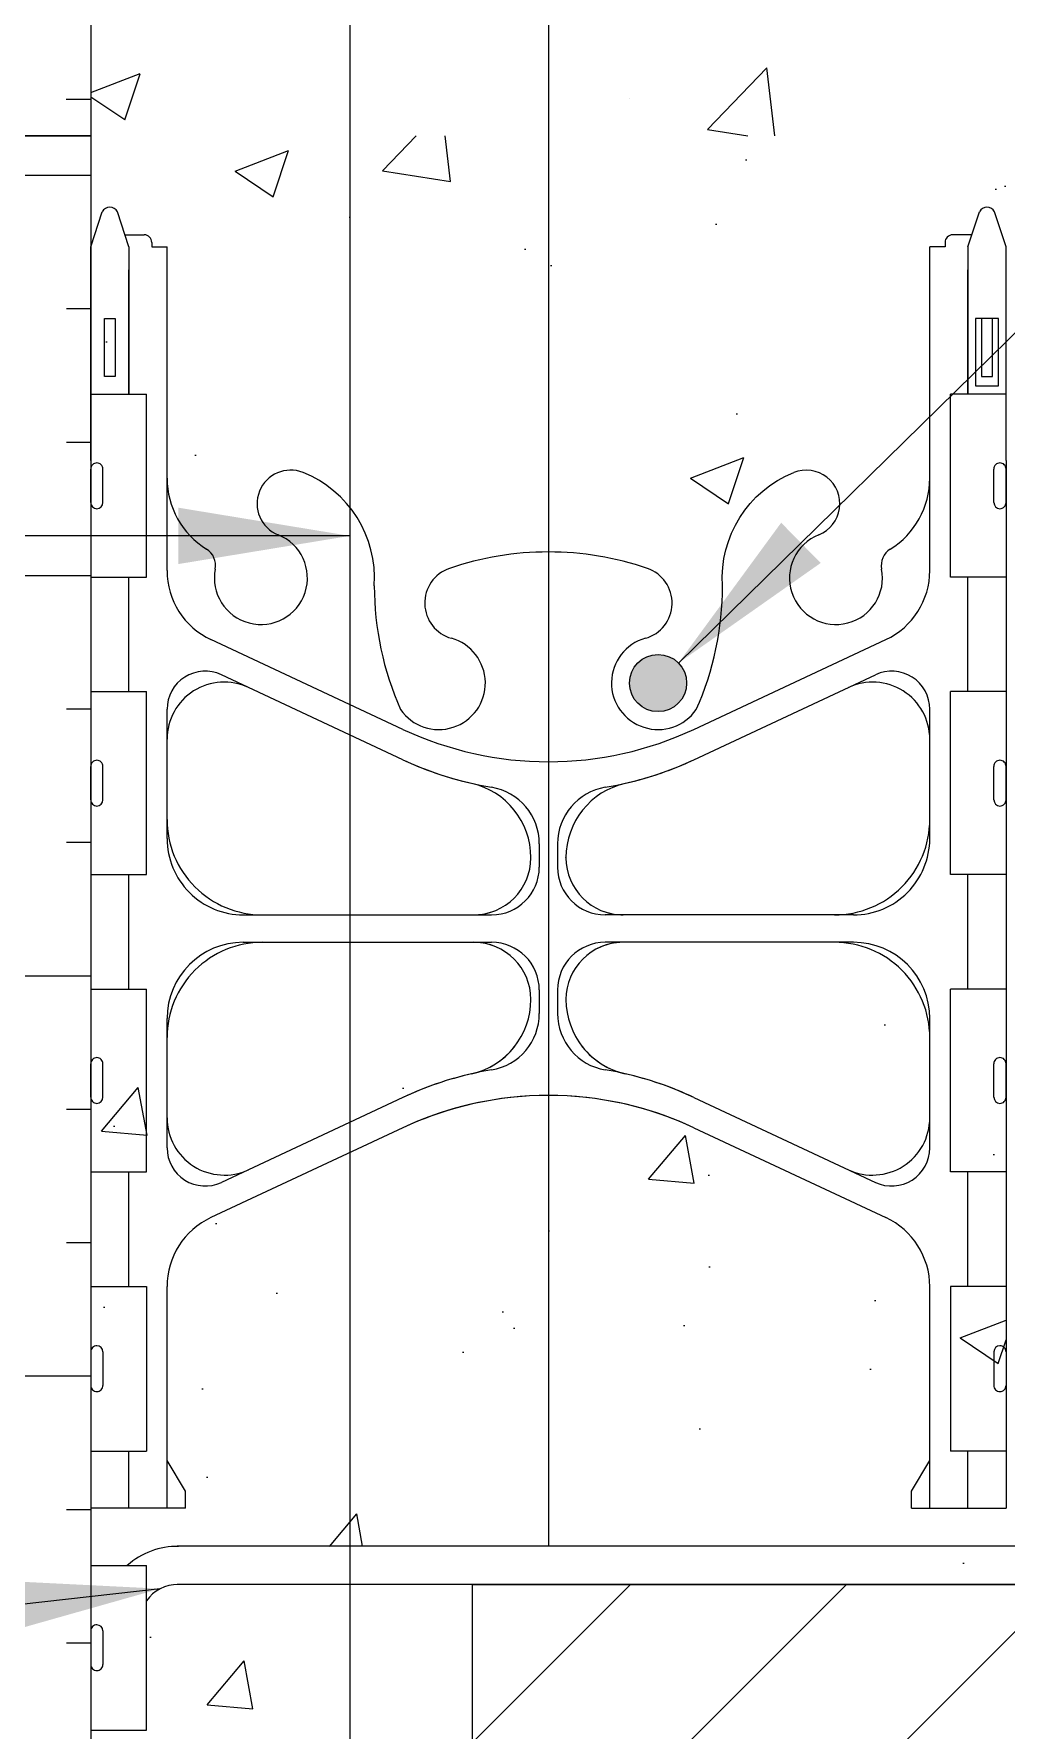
# Model space of a CAD drawing. Header units: inches. Extents: x 99.6 to 147.8, y 81.8 to 160.
# Drawn here: x 123.89 to 130.27, y 139.58 to 150.7 of the extents above; entities that cross this region are included whole.
import ezdxf

# ---------------------------------------------------------------- set-up
doc = ezdxf.new("R2010")
doc.units = ezdxf.units.IN
doc.header["$LTSCALE"] = 0.5
doc.header["$MEASUREMENT"] = 0
for name, color, linetype in [('HATCH', 12, 'Continuous'), ('line25', 2, 'Continuous'), ('LINE3', 3, 'Continuous'), ('LINE50', 5, 'Continuous'), ('LINE9', 9, 'Continuous'), ('TEXT', 4, 'Continuous')]:
    doc.layers.add(name, color=color, linetype=linetype)
doc.styles.add('DIM', font='romans.shx', dxfattribs={"width": 0.7})
doc.dimstyles.new('ext_12', dxfattribs={"dimscale": 12, "dimtxt": 0.09375, "dimasz": 0.09375, "dimexe": 0.09375, "dimexo": 0.0625, "dimgap": 0.0625, "dimtad": 1, "dimdec": 1, "dimzin": 3, "dimdsep": 46, "dimlunit": 4, "dimtxsty": 'DIM', "dimcen": 0.09, "dimdle": 0.09375, "dimclrt": 4, "dimadec": 0, "dimazin": 0, "dimtfac": 1, "dimtdec": 1, "dimtmove": 2, "dimatfit": 3, "dimfxl": 1, "dimfrac": 2, "dimtolj": 1, "dimtzin": 0, "dimarcsym": 0})

msp = doc.modelspace()

# ---------------------------------------------------------------- hatches: boundary and pattern name
at = {"layer": 'HATCH'}
h = msp.add_hatch(dxfattribs=at)
h.set_pattern_fill('AR-CONC', color=256, scale=0.5)
h.set_pattern_definition([(49.99999999999999, (0, 0), (3.586300913003767, -0.3137606749129755), [0.375, -4.125]), (355, (0, 0), (-0.693756668065, 3.760960668500059), [0.3, -3.3]), (100.45144446, (0.298858405, -0.02614672), (2.89254423363556, 3.447199954843147), [0.3187009599999999, -3.505710559999999]), (46.18420000000001, (0, 1), (5.336206653357862, -0.8275964039653827), [0.5625, -6.1875]), (96.63563549, (0.444683725, 0.931033465), (4.673309728371142, 4.870593003872752), [0.47805171, -5.258568799999999]), (351.1841639899999, (0, 1), (4.673309725273866, 4.870593001349951), [0.45, -4.950000005]), (21, (0.5, 0.75), (2.984535260592308, -2.013094453326694), [0.375, -4.125]), (326.0000000000001, (0.5, 0.75), (1.216576659607909, 3.625750225234265), [0.3, -3.3]), (71.45144474, (0.74871127, 0.58224213), (4.201111883649856, 1.612655764031769), [0.31870095, -3.50571056]), (37.50000000000001, (0, 0), (0.06079927658645334, 1.664469269156557), [0, -3.26, 0, -3.35, 0, -3.3125]), (7.499999999999999, (0, 0), (1.315347687210743, 1.972058559411801), [0, -1.91, 0, -3.185, 0, -1.2625]), (327.5, (-1.115, 0), (2.669112180862045, -0.1127743586718988), [0, -1.25, 0, -3.9, 0, -5.175]), (317.5, (-1.615, 0), (2.915930846711931, 0.5005249116615886), [0, -1.625, 0, -2.59, 0, -3.675])])
h.paths.add_polyline_path([(128.5873463639797, 116.2709838211396, -0.1200505597319268), (128.4274771824748, 116.5853348051239, 0.05315652255487232), (128.2616377282577, 117.1994164370389, 0.2232530870734149), (128.0613099448793, 117.3642702879745), (128.0416916129262, 117.3685816806744, 0.9554715931090824), (127.9034076289329, 116.7751117453924, -0.7355925422348585), (127.9161924993678, 116.3170651682524, -0.08275514747013567), (127.2675993409961, 116.2089760844726, -0.08275514747013625), (126.6190061826244, 116.3170651682523, -0.7355925422304767), (126.6317910530595, 116.7751117453915, 0.9554715931388396), (126.493507069066, 117.3685816806744), (126.4738887371129, 117.3642702879745, 0.22325308707334), (126.2735609537345, 117.199416437039, 0.05315652255487824), (126.1077214995174, 116.5853348051239, -0.1104338600637709), (125.9658636884573, 116.2927866492566), (125.9658636884573, 114.0344625640741), (126.2675993409961, 114.0344625640741), (127.2675993409961, 115.0344625640741), (127.2675993409961, 114.0344625640741), (127.2675993409961, 113.0344625640741), (128.2675993409961, 114.0344625640741), (128.5873463639797, 114.0344625640741)])
h.paths.add_polyline_path([(130.2675993409961, 116.1234810826439, 0.06439757034050284), (130.1575957208823, 116.1894406079075), (130.0675957208818, 116.1894406079006), (130.067595720879, 116.2311666678248, -0.2490694201798183), (129.957595720863, 116.4382898195942), (129.9575957208594, 116.5057898196043, -0.4142135623889474), (130.0200957208594, 116.5682898196077), (130.0675957208572, 116.5682898196077), (130.0675957208527, 116.6382898196077), (129.9625957208677, 116.6382898196077, 0.1004604156421311), (129.5688972508005, 116.5811270637602, -0.601435432095442), (129.4493937805755, 116.6860104061838, 2.182094824738437), (129.0393136267105, 116.4731009747347, -1), (128.8758850552817, 116.0645779006731, -0.1207853630680366), (128.5873463639797, 116.2709838211396), (128.5873463639797, 114.0344625640741), (130.2675993409961, 114.0344625640741)])
h.paths.add_polyline_path([(125.9658636884573, 116.2927866492566, -0.1304257507684267), (125.6593136267104, 116.0645779006731, -1), (125.4958850552817, 116.4731009747346, 2.182094824737329), (125.0858049014165, 116.6860104061838, -0.6014354320932958), (124.9663014311919, 116.5811270637601, 0.1004604156421795), (124.5726029611245, 116.6382898196077), (124.4676029611395, 116.6382898196077), (124.467602961135, 116.5682898196077), (124.5151029611328, 116.5682898196077, -0.4142135623889485), (124.5776029611328, 116.5057898196043), (124.5776029611292, 116.4382898195942, -0.2490694201798184), (124.4676029611132, 116.2311666678248), (124.4676029611104, 116.1894406079006), (124.3776029611099, 116.1894406079075, 0.06439757034050253), (124.2675993409961, 116.1234810826439), (124.2675993409961, 114.0344625640741), (125.9658636884573, 114.0344625640741)])
h.paths.add_polyline_path([(128.5873463639797, 126.9410121882552), (128.035740151987, 127.0622350833133, 0.05779469062704076), (127.2675993409956, 127.1513215734059, 0.05779469062697239), (126.4994585300052, 127.0622350833133), (125.9658636884573, 126.9449704295182), (125.9658636884573, 119.1239546986299), (126.4994585300052, 119.0066900448349, 0.05779469062704215), (127.2675993409966, 118.9176035547423, 0.05779469062697997), (128.0357401519871, 119.0066900448349), (128.5873463639797, 119.127912939893)])
h.paths.add_polyline_path([(130.2675993409961, 125.8158265715772, 0.0824145898443347), (130.1242623875268, 125.8949330481463, -0.3178372451770682), (129.9575957208635, 126.1306353085272), (129.9575957208598, 126.1981353085373, -0.4142135623888782), (130.0200957208598, 126.2606353085407), (130.0675957206453, 126.2606353085407), (130.0675957206498, 126.3306353085407), (129.9625957208683, 126.3306353085407, -0.1889729320650395), (129.8067266451796, 126.4254797969303, 0.1963228336437684), (129.3575957208193, 126.7717395170583), (128.5873463639797, 126.9410121882552), (128.5873463639797, 119.127912939893), (129.3575957208193, 119.2971856110899, 0.1963228336438591), (129.8067266451798, 119.6434453312181, -0.1889729320647787), (129.9625957208683, 119.7382898196075), (130.0675957206498, 119.7382898196075), (130.0675957206453, 119.8082898196075), (130.0200957208598, 119.8082898196075, -0.4142135623888824), (129.9575957208598, 119.8707898196109), (129.9575957208635, 119.938289819621, -0.3178372451770495), (130.1242623875268, 120.1739920800018, 0.0824145898443363), (130.2675993409961, 120.253098556571)])
h.paths.add_polyline_path([(125.9658636884573, 126.9449704295182), (125.1776029611729, 126.7717395170583, 0.1963228336438241), (124.7284720368125, 126.4254797969301, -0.1889729320648448), (124.5726029611239, 126.3306353085407), (124.4676029613424, 126.3306353085407), (124.4676029613469, 126.2606353085407), (124.5151029611324, 126.2606353085407, -0.4142135623888782), (124.5776029611324, 126.1981353085373), (124.5776029611287, 126.1306353085272, -0.3178372451770417), (124.4109362944654, 125.8949330481464, 0.0824145898443491), (124.2675993409961, 125.8158265715772), (124.2675993409961, 120.253098556571, 0.08241458984434716), (124.4109362944654, 120.1739920800019, -0.3178372451770614), (124.5776029611287, 119.938289819621), (124.5776029611324, 119.8707898196109, -0.4142135623888824), (124.5151029611324, 119.8082898196075), (124.4676029613469, 119.8082898196075), (124.4676029613424, 119.7382898196075), (124.5726029611239, 119.7382898196075, -0.1889729320648537), (124.7284720368125, 119.6434453312181, 0.1963228336438146), (125.1776029611728, 119.2971856110899), (125.9658636884573, 119.1239546986299)])
h.paths.add_polyline_path([(130.2675993409961, 132.0344625640741), (130.9550993409961, 132.0344625640741), (130.9550993409961, 132.2844625640741), (126.7592030569648, 132.2844625640741, 0.5220267653706393), (126.2927361273548, 132.2855333875533, 0.4305819732064302), (125.9658636884573, 132.3338502094836), (125.9658636884573, 129.7761384788915, -0.1104338600637432), (126.1077214995174, 129.4835903230243, 0.05315652255487897), (126.2735609537345, 128.8695086911093, 1.55313178692268), (126.6317910530593, 129.2938133827558, -0.7355925422348554), (126.6190061826244, 129.7518599598958, -0.08275514747013578), (127.2675993409961, 129.8599490436756, -0.08275514747013614), (127.9161924993678, 129.7518599598958, -0.7355925422305359), (127.9034076289327, 129.2938133827566, 1.553131786916641), (128.2616377282576, 128.869508691109, 0.05315652255488636), (128.4274771824748, 129.4835903230242, -0.2443795113559357), (128.8758850552818, 130.0043472274751, -1), (129.0393136267105, 129.5958241534135, 2.182094824737291), (129.4493937805757, 129.3829147219644, -0.6014354320654419), (129.5688972507936, 129.4877980643904, 0.1004604156439712), (129.9625957208677, 129.4306353085405), (130.0675957208527, 129.4306353085405), (130.0675957208572, 129.5006353085405), (130.0200957208594, 129.5006353085405, -0.4142135623889448), (129.9575957208594, 129.5631353085438), (129.957595720863, 129.630635308554, -0.2490694201798248), (130.067595720879, 129.8377584603234), (130.0675957208818, 129.8794845202476), (130.1575957208823, 129.8794845202407, 0.06439757034050228), (130.2675993409961, 129.9454440455043)])
h.paths.add_polyline_path([(128.1735706460735, 129.0002289390313, -1), (127.7985706460735, 129.0002289390313, -1)], flags=16)
h.paths.add_polyline_path([(125.9658636884573, 132.3338502094836, 0.07350840414475403), (125.920159449523, 132.2855333875533, 0.5205670500000404), (125.5579321696018, 132.2855333875533, 0.307487983764378), (125.3456045827492, 132.3662566395007), (125.357599340996, 129.8000856904443, -0.5306115284630414), (125.6593136267104, 130.0043472274752, -0.1304257507684318), (125.9658636884573, 129.7761384788915)])
h.paths.add_polyline_path([(125.3456045827492, 132.3662566395007, 0.1836780650358412), (125.2267528481342, 132.2855333875532, 0.5205670500002715), (124.8334776097592, 132.2855333875534, 0.520567049999574), (124.657538551115, 132.2855333875533, 0.5205670499997012), (124.4195033402858, 132.2855333875531, 0.4637689278399708), (124.2675993409961, 132.3188328779091), (124.2675993409961, 132.0344625640741), (124.2675993409961, 129.9454440455043, 0.06439757034050267), (124.3776029611099, 129.8794845202407), (124.4676029611104, 129.8794845202476), (124.4676029611132, 129.8377584603234, -0.2490694201798248), (124.5776029611292, 129.630635308554), (124.5776029611328, 129.5631353085438, -0.4142135623889459), (124.5151029611328, 129.5006353085405), (124.467602961135, 129.5006353085405), (124.4676029611395, 129.4306353085405), (124.5726029611245, 129.4306353085405, 0.1004604156420949), (124.9663014311916, 129.4877980643879, -0.6014354320959647), (125.0858049014167, 129.3829147219644, 0.4470791344851016), (125.3456045827492, 129.0098953261192)])
h.paths.add_polyline_path([(125.4958850552817, 129.5958241534135, -0.3041122394273227), (125.3576089539091, 129.7980290939071), (125.3456045827492, 132.3662566395007), (125.3456045827492, 129.0098953261192, 0.8782359070386474)])
h.paths.add_polyline_path([(127.2675993409961, 143.7415175000496, 0.1098692816785916), (126.313876398215, 143.5293871014316), (125.9658636884573, 143.3665171552629), (125.9658636884573, 140.7844625640741), (127.2675993409961, 140.7844625640741)])
h.paths.add_polyline_path([(125.9658636884573, 143.3665171552625), (125.0556609050401, 142.940542257849, 0.291096659542649), (124.7675993409838, 142.4876823464317), (124.7675993409817, 141.3468125640738), (124.887599340981, 141.1468125640741), (124.887599340981, 141.0344625640739), (124.2675993409961, 141.0344625640741), (124.2675993409961, 140.6594625640677), (124.5070469814964, 140.6594625640677, -0.1808146983859935), (124.8334572426247, 140.7844625640741), (125.9658636884573, 140.7844625640741)])
h.paths.add_polyline_path([(127.2675993409961, 160.0139066547071), (126.2881552503631, 159.0344625640741), (124.2675993409961, 159.0344625640741), (124.2675993409961, 156.253098556571, 0.08241458984434476), (124.4109362944654, 156.1739920800019, -0.3178372451770637), (124.5776029611287, 155.938289819621), (124.5776029611324, 155.8707898196109, -0.4142135623888782), (124.5151029611324, 155.8082898196075), (124.4676029613469, 155.8082898196075), (124.4676029613424, 155.7382898196075), (124.572602961124, 155.7382898196075, -0.188972932065007), (124.7284720368126, 155.6434453312178, 0.196322833643776), (125.177602961173, 155.2971856110899), (126.4994585300058, 155.0066900448347, 0.05779469062696622), (127.2675993409961, 154.9176035547423)])
h.paths.add_polyline_path([(130.2675993409961, 159.0344625640741), (128.2881552503631, 159.0344625640741), (127.2881552503631, 158.0344625640741), (127.2881552503631, 160.0344625640741), (127.2675993409961, 160.0139066547071), (127.2675993409961, 154.9176035547423, 0.05779469062696121), (128.0357401519864, 155.0066900448347), (129.357595720819, 155.2971856110898, 0.1963228336437491), (129.8067266451794, 155.6434453312177, -0.1889729320652489), (129.9625957208682, 155.7382898196075), (130.0675957206498, 155.7382898196075), (130.0675957206453, 155.8082898196075), (130.0200957208598, 155.8082898196075, -0.4142135623888782), (129.9575957208598, 155.8707898196109), (129.9575957208635, 155.938289819621, -0.3178372451770324), (130.1242623875268, 156.1739920800018, 0.08241458984436142), (130.2675993409961, 156.253098556571)])
h = msp.add_hatch(dxfattribs=at)
h.set_pattern_fill('INSUL', color=256, scale=7, style=0)
h.set_pattern_definition([(0, (-2801.893982370488, -264.9750514986376), (0, 2.625), []), (0, (-2801.893982370488, -264.1000514986376), (0, 2.625), [0.875, -0.875]), (0, (-2801.893982370488, -263.2250514986376), (0, 2.625), [0.875, -0.875])])
h.paths.add_polyline_path([(121.6425993409961, 132.0344625640741), (122.0800993409961, 132.0344625640741), (122.0800993409961, 132.5344625640741), (123.5800993409961, 132.5344625640741), (123.5800993409961, 132.0344625640741), (124.2675993409961, 132.0344625640741), (124.2675993409961, 150.0344625640741), (123.5800993409961, 150.0344625640741), (123.5800993409961, 150.5344625640741), (122.0800993409961, 150.5344625640741), (122.0800993409961, 150.0344625640741), (121.6425993409961, 150.0344625640741)])
h = msp.add_hatch(dxfattribs=at)
h.set_pattern_fill('AR-CONC', color=256, scale=0.5, style=0)
h.set_pattern_definition([(49.99999999999999, (122.8300993409961, 132.5344625640741), (3.586300913003767, -0.3137606749129755), [0.375, -4.125]), (355, (122.8300993409961, 132.5344625640741), (-0.693756668065, 3.760960668500059), [0.3, -3.3]), (100.4514, (123.1289577409961, 132.5083158640741), (2.892546908570108, 3.447197710304768), [0.3187009499999999, -3.505710559999999]), (46.18420000000001, (122.8300993409961, 133.5344625640741), (5.336205243128222, -0.8275950716450904), [0.5625, -6.1875]), (96.6356, (123.2747830659961, 133.4654960290741), (4.673313527743517, 4.870589354502209), [0.4780514399999998, -5.258564999999997]), (351.1842, (122.8300993409961, 133.5344625640741), (4.673309725668136, 4.870593004626623), [0.45, -4.95]), (21, (123.3300993409961, 133.2844625640741), (2.984535260592308, -2.013094453326694), [0.375, -4.125]), (326.0000000000001, (123.3300993409961, 133.2844625640741), (1.216576659607909, 3.625750225234265), [0.3, -3.3]), (71.4514, (123.5788105059961, 133.1167045340741), (4.20111314290745, 1.612652483549762), [0.31870095, -3.50571056]), (37.50000000000001, (122.8300993409961, 132.5344625640741), (0.06079927658645334, 1.664469269156557), [0, -3.26, 0, -3.35, 0, -3.3125]), (7.499999999999999, (122.8300993409961, 132.5344625640741), (1.315347687210743, 1.972058559411801), [0, -1.91, 0, -3.185, 0, -1.2625]), (327.5, (121.7150993409961, 132.5344625640741), (2.669112180862045, -0.112774358671899), [0, -1.25, 0, -3.9, 0, -5.175]), (317.5, (121.2150993409961, 132.5344625640741), (2.915930846711931, 0.5005249116615882), [0, -1.625, 0, -2.59, 0, -3.675])])
edge = h.paths.add_edge_path()
edge.add_arc((127.3456045827492, 138.5361557193137), 1.999999999999987, 180.0000000000008, 236.59361363401518, ccw=False)
edge.add_line((125.3456045827492, 138.5361557193136), (125.3456045827492, 144.7513752909622))
edge.add_arc((125.3825993409959, 144.4486272309152), 0.304999999999935, 96.96680557248314, 193.3204943319313)
edge.add_arc((124.9982262143278, 144.3576200911109), 0.0900000000000502, -110.77627332484792, 13.32049433193282, ccw=False)
edge.add_arc((124.6286359052728, 143.3322063881013), 0.9999999999999771, 70.2652910366383, 93.21213356222087)
edge.add_line((124.5726029611225, 144.3306353085407), (124.4676029613424, 144.3306353085407))
edge.add_line((124.4676029613424, 144.3306353085407), (124.4676029613469, 144.2606353085407))
edge.add_line((124.4676029613469, 144.2606353085407), (124.5151029611324, 144.2606353085407))
edge.add_arc((124.5151029611324, 144.1981353085407), 0.0625, -2.605474946903996e-09, 90, ccw=False)
edge.add_line((124.5776029611324, 144.1981353085378), (124.5776029611287, 144.1306353085216))
edge.add_arc((124.3276029611288, 144.1306353085406), 0.2499999999999716, 289.47122063529764, 359.99999999564227, ccw=False)
edge.add_arc((124.5776029611387, 143.4235285273576), 0.4999999999999969, 109.4712206352928, 128.3166631995619)
edge.add_line((124.2675993409961, 143.8158265715772), (124.2675993409961, 132.0344625640741))
edge.add_line((124.2675993409961, 132.0344625640741), (126.2444569999342, 132.0344625640741))
edge.add_line((126.2444569999342, 132.0344625640741), (126.2444569999342, 136.8665827197534))
edge = h.paths.add_edge_path()
edge.add_line((130.9550993409961, 132.5344625640741), (128.7675993409961, 132.5344625640741))
edge.add_line((128.7675993409961, 132.5344625640741), (128.7675993409961, 132.2844625640741))
edge.add_line((128.7675993409961, 132.2844625640741), (126.7675993409961, 132.2844625640741))
edge.add_line((126.7675993409961, 132.2844625640741), (126.7675993409961, 132.5344625640741))
edge.add_line((126.7675993409961, 132.5344625640741), (126.7675993409961, 136.6214991076712))
edge.add_arc((127.3456045827491, 138.5361557193135), 1.999999999999799, 236.59361363401462, 253.2017461859594, ccw=False)
edge.add_line((126.2444569999342, 136.8665827197534), (126.2444569999342, 132.0344625640741))
edge.add_line((126.2444569999342, 132.0344625640741), (130.2675993409961, 132.0344625640741))
edge.add_line((130.2675993409961, 132.0344625640741), (130.9550993409961, 132.0344625640741))
edge.add_line((130.9550993409961, 132.0344625640741), (130.9550993409961, 132.5344625640741))
edge = h.paths.add_edge_path(flags=17)
edge.add_line((130.2675993409961, 136.5361557193136), (127.3456045827492, 136.5361557193136))
edge.add_arc((127.3456045827492, 138.5361557193137), 2.000000000000085, 253.2017461859576, 269.99999999999835, ccw=False)
edge.add_line((126.7675993409961, 136.6214991076712), (126.7675993409961, 134.0344625640741))
edge.add_line((126.7675993409961, 134.0344625640741), (130.2675993409961, 134.0344625640741))
edge.add_line((130.2675993409961, 134.0344625640741), (130.2675993409961, 136.5361557193136))
edge = h.paths.add_edge_path()
edge.add_line((130.2675993409963, 139.0344625640741), (126.7675993409961, 139.0344625640741))
edge.add_line((126.7675993409961, 139.0344625640741), (126.7675993409961, 136.6214991076712))
edge.add_arc((127.3456045827493, 138.5361557193143), 2.000000000000627, 253.2017461859596, 270.0000000000024)
edge.add_line((127.3456045827494, 136.5361557193136), (130.2675993409961, 136.5361557193136))
edge.add_line((130.2675993409961, 136.5361557193136), (130.2675993409963, 139.0344625640741))
edge = h.paths.add_edge_path()
edge.add_arc((129.9575957208535, 143.4235285273577), 0.4999999999999331, 51.68333680042617, 70.52877936469932)
edge.add_arc((130.2075957208635, 144.1306353085407), 0.2499999999999969, 180.0000000030875, 250.52877936469838, ccw=False)
edge.add_line((129.9575957208635, 144.1306353085272), (129.9575957208598, 144.1981353085378))
edge.add_arc((130.0200957208598, 144.1981353085407), 0.0625, 90, 180.0000000026055, ccw=False)
edge.add_line((130.0200957208598, 144.2606353085407), (130.0675957206453, 144.2606353085407))
edge.add_line((130.0675957206453, 144.2606353085407), (130.0675957206498, 144.3306353085407))
edge.add_line((130.0675957206498, 144.3306353085407), (129.9625957208697, 144.3306353085407))
edge.add_arc((129.9065627767194, 143.3322063881015), 0.9999999999998053, 86.7878664377802, 109.7347089633393)
edge.add_arc((129.5369724676648, 144.3576200911109), 0.08999999999995248, 166.6795056680879, 290.7762733249392, ccw=False)
edge.add_arc((129.1525993409966, 144.4486272309151), 0.3050000000000476, 346.6795056680789, 608.1962520105686)
edge.add_arc((128.9575993409963, 143.961184926637), 0.2200000000000084, -111.80374798940909, 68.19625201059091, ccw=False)
edge.add_arc((129.1525993409965, 144.4486272309151), 0.7450000000000438, 193.2652214838749, 248.19625201059472, ccw=False)
edge.add_arc((125.4646358405446, 143.8069668116162), 3.000000000000118, 9.027267407201345, 21.19838997703479)
edge.add_arc((127.9860706460737, 144.7610416780501), 0.305000000000348, 25.37817317847364, 75.71849365823181)
edge.add_line((128.0613099448784, 145.0566157769079), (128.0416916129267, 145.0609271696074))
edge.add_arc((127.9860706460779, 144.7610416780492), 0.3050000000005466, 79.49252365669008, 254.2746540488496)
edge.add_arc((127.8383613203623, 144.2364399671318), 0.2400000000001565, -71.07703609365842, 74.27465404951141, ccw=False)
edge.add_arc((127.2675993409961, 145.901321573406), 2.000000000000201, 270.0000000000008, 288.9229639063191, ccw=False)
edge.add_arc((127.2675993409963, 145.9013215734054), 1.999999999999631, 251.0770360936507, 269.9999999999955, ccw=False)
edge.add_arc((126.6968373616292, 144.2364399671321), 0.2400000000001518, 105.7253459503782, 251.07703609365302, ccw=False)
edge.add_arc((126.5491280359194, 144.761041678051), 0.3050000000005038, 285.7253459501208, 460.5074763390215)
edge.add_line((126.493507069093, 145.0609271696134), (126.4738887371135, 145.0566157769078))
edge.add_arc((126.5491280359188, 144.76104167805), 0.3050000000005131, 104.281506341873, 154.6218268215174)
edge.add_arc((129.070562841447, 143.8069668116109), 3.000000000001249, 158.8016100228659, 160.3962132823454)
edge.add_line((126.2444569999342, 144.8135083023479), (126.2444569999342, 136.8665827197534))
edge.add_arc((127.3456045827492, 138.5361557193134), 1.999999999999797, 236.5936136340117, 253.2017461859568)
edge.add_line((126.7675993409961, 136.6214991076712), (126.7675993409961, 140.5344625640741))
edge.add_line((126.7675993409961, 140.5344625640741), (130.2675993409961, 140.5344625640741))
edge.add_line((130.2675993409961, 140.5344625640741), (130.2675993409961, 143.8158265715772))
edge = h.paths.add_edge_path()
edge.add_line((127.2675993409961, 150.0344625640741), (124.2675993409961, 150.0344625640741))
edge.add_line((124.2675993409961, 150.0344625640741), (124.2675993409961, 147.9454440455043))
edge.add_arc((124.5776029611391, 148.3377420897234), 0.4999999999998946, 231.6833368003687, 246.4218215181342)
edge.add_line((124.3776029611098, 147.8794845202407), (124.4676029611104, 147.8794845202476))
edge.add_line((124.4676029611104, 147.8794845202476), (124.4676029611132, 147.8377584603234))
edge.add_arc((124.3276029611292, 147.6306353085405), 0.2499999999999915, 3.087507138843648e-09, 55.94420226187282, ccw=False)
edge.add_line((124.5776029611292, 147.630635308554), (124.5776029611328, 147.5631353085433))
edge.add_arc((124.5151029611328, 147.5631353085405), 0.0625, -90, 2.605474946903996e-09, ccw=False)
edge.add_line((124.5151029611328, 147.5006353085405), (124.467602961135, 147.5006353085405))
edge.add_line((124.467602961135, 147.5006353085405), (124.4676029611395, 147.4306353085405))
edge.add_line((124.4676029611395, 147.4306353085405), (124.572602961125, 147.4306353085405))
edge.add_arc((124.6286359052729, 148.4290642289802), 1.000000000000124, 266.7878664379198, 289.7347089633275)
edge.add_arc((124.9982262143276, 147.4036505259704), 0.09000000000000288, -13.32049433188189, 110.7762733250238, ccw=False)
edge.add_arc((125.3825993409958, 147.3126433861663), 0.3050000000000614, 166.6795056680795, 428.1962520105711)
edge.add_arc((125.5775993409962, 147.8000856904443), 0.2200000000000084, 68.19625201059091, 248.1962520105909, ccw=False)
edge.add_arc((125.382599340996, 147.3126433861662), 0.7450000000000385, 13.26522148387511, 68.19625201059569, ccw=False)
edge.add_arc((129.0705628414477, 147.9543038054641), 2.999999999999841, 189.0272674071819, 201.1983899770153)
edge.add_arc((126.5491280359186, 147.0002289390314), 0.3050000000005353, 205.3781731785042, 255.7184936582656)
edge.add_line((126.473888737114, 146.7046548401734), (126.4935070690657, 146.7003434474739))
edge.add_arc((126.5491280359144, 147.0002289390322), 0.3050000000005233, 259.4925236567137, 434.2746540488675)
edge.add_arc((126.69683736163, 147.5248306499495), 0.24000000000016, 108.9229639063137, 254.2746540494834, ccw=False)
edge.add_arc((127.2675993409962, 145.8599490436759), 1.999999999999603, 90.00000000000199, 108.92296390631941, ccw=False)
edge.add_line((127.2675993409961, 147.8599490436755), (127.2675993409961, 150.0344625640741))
edge = h.paths.add_edge_path()
edge.add_line((130.2675993409961, 150.0344625640741), (127.2675993409961, 150.0344625640741))
edge.add_line((127.2675993409961, 150.0344625640741), (127.2675993409961, 147.8599490436755))
edge.add_arc((127.2675993409962, 145.8599490436753), 2.000000000000227, 71.0770360936587, 90.00000000000409, ccw=False)
edge.add_arc((127.8383613203632, 147.5248306499493), 0.2400000000001703, -74.27465404966279, 71.07703609364017, ccw=False)
edge.add_arc((127.986070646073, 147.0002289390303), 0.3050000000005347, 105.7253459501413, 280.5074763390425)
edge.add_line((128.0416916128994, 146.7003434474679), (128.0613099448789, 146.7046548401735))
edge.add_arc((127.9860706460736, 147.0002289390313), 0.3050000000005131, 284.281506341873, 334.6218268215174)
edge.add_arc((125.4646358405454, 147.9543038054669), 3.000000000000007, 338.80161002293, 350.9727325928566)
edge.add_arc((129.1525993409964, 147.3126433861663), 0.7450000000000004, 111.80374798940409, 166.7347785157535, ccw=False)
edge.add_arc((128.9575993409963, 147.8000856904443), 0.2200000000000084, -68.19625201059091, 111.80374798940909, ccw=False)
edge.add_arc((129.1525993409964, 147.3126433861662), 0.3050000000000586, 111.8037479893858, 373.3204943319211)
edge.add_arc((129.5369724676646, 147.4036505259705), 0.0899999999999665, 69.22372667522183, 193.3204943319826, ccw=False)
edge.add_arc((129.9065627767194, 148.4290642289799), 0.9999999999998873, 250.2652910366382, 273.2121335621054)
edge.add_line((129.9625957208677, 147.4306353085405), (130.0675957208527, 147.4306353085405))
edge.add_line((130.0675957208527, 147.4306353085405), (130.0675957208572, 147.5006353085405))
edge.add_line((130.0675957208572, 147.5006353085405), (130.0200957208594, 147.5006353085405))
edge.add_arc((130.0200957208594, 147.5631353085405), 0.0625, 179.9999999973945, 270, ccw=False)
edge.add_line((129.9575957208594, 147.5631353085433), (129.957595720863, 147.6306353085595))
edge.add_arc((130.207595720863, 147.6306353085405), 0.25, 124.05579773813, 179.9999999956358, ccw=False)
edge.add_line((130.067595720879, 147.8377584603234), (130.0675957208818, 147.8794845202476))
edge.add_line((130.0675957208818, 147.8794845202476), (130.1575957208824, 147.8794845202407))
edge.add_arc((129.9575957208529, 148.3377420897234), 0.4999999999999737, 293.5781784818867, 308.3166631996532)
edge.add_line((130.2675993409961, 147.9454440455043), (130.2675993409961, 150.0344625640741))
h = msp.add_hatch(dxfattribs=at)
h.set_pattern_fill('ANSI31', color=256, scale=8, style=0)
h.set_pattern_definition([(45, (0, 0), (-0.7071067811865475, 0.7071067811865476), [])])
h.paths.add_polyline_path([(144.1189273632194, 139.0344625640741), (144.1189273632194, 140.5344625640741), (126.7675993409961, 140.5344625640741), (126.7675993409961, 139.0344625640741)])
at = {"layer": 'LINE3'}
msp.add_hatch(color=256, dxfattribs=at).paths.add_polyline_path([(127.7985706460726, 146.4460093428839, 1), (128.1735706460726, 146.4460093428839, 1)])

# ---------------------------------------------------------------- linework, layer by layer
at = {"layer": 'HATCH'}
for p, q in [((124.2675993409961, 150.3186621377092), (124.5918731792169, 150.443139201705)), ((124.4907748723142, 150.1387039145811), (124.592156493297, 150.4408496781751)), ((128.310477103474, 150.0755352340318), (128.6999195806301, 150.4814179843262)), ((128.7519581878307, 150.0344625640742), (128.7001880930953, 150.4794765000926)), ((124.2675993409963, 150.2913369405757), (124.490492766482, 150.1409934267374)), ((127.8021309687653, 150.2779460144312), (127.8021309687653, 150.2779460144312)), ((124.1060176295113, 150.2749485013624), (124.2675993409961, 150.2749485013624)), ((128.3104771935946, 150.0755360309421), (128.5753125668062, 150.0344625640742))]:
    msp.add_line(p, q, dxfattribs=at)
at = {"layer": 'line25'}
for p, q in [((124.2675993409961, 159.0344625640741), (124.2675993409961, 150.0344625640741)), ((124.2675993409961, 156.0344625640741), (124.2675993409961, 138.0344625640741)), ((124.2675993409961, 150.0344625640741), (124.2675993409961, 132.0344625640741)), ((124.2675993409956, 148.3394625640678), (124.6325519352376, 148.3394625640678)), ((124.6325519352376, 147.1394625640677), (124.6325519352376, 148.3394625640678)), ((130.2675993409952, 148.3394625640678), (129.9026467467533, 148.3394625640678)), ((129.9026467088198, 147.1394625640677), (129.9026467088198, 148.3394625640678)), ((124.2675993409956, 147.1394625640677), (124.6325519352376, 147.1394625640677)), ((130.2675993030618, 147.1394625640677), (129.9026467088198, 147.1394625640677)), ((124.2675993409956, 146.3894625640677), (124.6325519352376, 146.3894625640677)), ((124.6325519352376, 145.1894625640678), (124.6325519352376, 146.3894625640679)), ((129.9026467088198, 145.1894625640678), (129.9026467088198, 146.3894625640679)), ((130.2675993030618, 146.3894625640677), (129.9026467088198, 146.3894625640677)), ((124.2675993409956, 145.1894625640678), (124.6325519352376, 145.1894625640677)), ((130.2675993030618, 145.1894625640678), (129.9026467088198, 145.1894625640677)), ((124.2675993409956, 144.4394625640677), (124.6325519352376, 144.4394625640677)), ((124.6325519352376, 143.2394625640678), (124.6325519352376, 144.4394625640678)), ((130.2675993030618, 144.4394625640677), (129.9026467088198, 144.4394625640677)), ((129.9026467088198, 143.2394625640678), (129.9026467088198, 144.4394625640678)), ((124.2675993409956, 143.2394625640678), (124.6325519352376, 143.2394625640677)), ((130.2675993030618, 143.2394625640678), (129.9026467088198, 143.2394625640677)), ((124.2675993409956, 142.4894625640678), (124.6325519352376, 142.4894625640679)), ((124.6325519352376, 142.4894625640678), (124.6325519352376, 141.4094625640677)), ((130.2675993030618, 142.4894625640678), (129.9026467088198, 142.4894625640679)), ((129.9026467088198, 142.4894625640678), (129.9026467088198, 141.4094625640677)), ((124.2675993409956, 141.4094625640677), (124.6325519352376, 141.4094625640677)), ((130.2675993030618, 141.4094625640677), (129.9026467088198, 141.4094625640677)), ((124.2675993409956, 140.6594625640677), (124.6325519352376, 140.6594625640677)), ((124.2675993409961, 140.6594625640677), (124.632551935238, 140.6594625640677)), ((124.2675993409966, 140.6594625640677), (124.6325519352385, 140.6594625640677)), ((124.6325519352376, 139.5794625640678), (124.6325519352376, 140.6594625640678)), ((126.7675993409961, 140.5344625640741), (144.1189273632193, 140.5344625640741)), ((126.7675993409961, 140.5344625640741), (144.1189273632193, 140.5344625640741)), ((124.2675993409956, 139.5794625640678), (124.6325519352376, 139.5794625640678))]:
    msp.add_line(p, q, dxfattribs=at)
msp.add_lwpolyline([(126.7675993409961, 140.5344625640741), (126.7675993409961, 132.5344625640741)], dxfattribs=at)
at = {"layer": 'LINE3'}
for p, q in [((127.2675993409961, 160.0139066547072), (127.2675993409961, 140.7844625640741)), ((125.9658636884573, 158.4581798174117), (125.9658636884573, 114.0344625640741))]:
    msp.add_line(p, q, dxfattribs=at)
msp.add_circle((127.9860706460726, 146.4460093428839), 0.1875, dxfattribs=at)
at = {"layer": 'LINE50'}
for points in [[(121.6425993409961, 150.0344625640741), (122.0800993409961, 150.0344625640741), (122.0800993409961, 150.5344625640741), (123.5800993409961, 150.5344625640741), (123.5800993409961, 150.0344625640741), (124.2675993409961, 150.0344625640741)], [(124.2675993409961, 150.0344625640741), (123.5800993409961, 150.0344625640741), (123.5800993409961, 150.5344625640741), (122.0800993409961, 150.5344625640741), (122.0800993409961, 150.0344625640741), (121.6425993409961, 150.0344625640741)]]:
    msp.add_lwpolyline(points, dxfattribs=at)
at = {"layer": 'LINE9'}
for p, q in [((124.2675993409952, 149.3057294475277), (124.342599340995, 149.5357294475277)), ((124.5175993409952, 149.3057294475277), (124.4425993409954, 149.5357294475277)), ((130.0175993409952, 149.3057294475277), (130.092599340995, 149.5357294475277)), ((130.2675993409952, 149.3057294475277), (130.1925993409954, 149.5357294475277)), ((124.4915123844734, 149.3857294475276), (124.6175993409951, 149.3857294475277)), ((124.5175993409952, 149.305729447527), (124.5175993409952, 148.3394625640678)), ((124.6675993409953, 149.3357294475276), (124.6675993409953, 149.3057294475277)), ((124.6675993409953, 149.3357294475276), (124.6675993409953, 149.3357294475276)), ((124.6675993409953, 149.3057294475277), (124.7675993409952, 149.3057294475277)), ((124.7675993409925, 147.1837765486217), (124.7675993409952, 149.3057294475277)), ((129.8675993409951, 149.3057294475277), (129.7675993409952, 149.3057294475277)), ((129.7675993409979, 147.1837765486217), (129.7675993409952, 149.3057294475277)), ((129.8675993409951, 149.3357294475276), (129.8675993409951, 149.3057294475277)), ((129.8675993409951, 149.3357294475276), (129.8675993409951, 149.3357294475276)), ((130.043686297517, 149.3857294475276), (129.9175993409953, 149.3857294475277)), ((130.0175993409952, 149.305729447527), (130.0175993409952, 148.3394625640678)), ((124.2676029609587, 147.629462564068), (124.2676029609587, 147.8494625640678)), ((124.3076029609587, 147.8894625640677), (124.3076029609596, 147.8894625640679)), ((124.3476029609587, 147.6294625640679), (124.3476029609596, 147.8494625640678)), ((130.1875956830987, 147.6294625640679), (130.1875956830978, 147.8494625640678)), ((130.2275956830987, 147.8894625640677), (130.2275956830978, 147.8894625640679)), ((130.2675956830987, 147.629462564068), (130.2675956830987, 147.8494625640678)), ((124.2675993409956, 147.7944625640679), (124.2676029609592, 147.7944625640679)), ((130.2675993030618, 147.7944625640679), (130.2675956830982, 147.7944625640679)), ((124.2675993409956, 147.6844625640679), (124.2676029609592, 147.6844625640679)), ((130.2675993030618, 147.6844625640679), (130.2675956830982, 147.6844625640679)), ((124.3076029609587, 147.5894625640679), (124.3076029609587, 147.5894625640678)), ((130.2275956830987, 147.5894625640679), (130.2275956830987, 147.5894625640678)), ((126.3138763886185, 146.1420717981159), (125.0556609050485, 146.7309166372033)), ((126.3138763886185, 146.1420717981154), (125.0556609050485, 146.7309166372028)), ((128.2213222933719, 146.1420717981154), (129.4795377769418, 146.7309166372028)), ((128.2213222933719, 146.1420717981159), (129.4795377769418, 146.7309166372033)), ((126.3138763696519, 145.9433348423178), (125.123568560029, 146.5003988972205)), ((126.3138763696519, 145.9433348423174), (125.123568560029, 146.50039889722)), ((128.2213223123385, 145.9433348423174), (129.4116301219614, 146.50039889722)), ((128.2213223123385, 145.9433348423178), (129.4116301219614, 146.5003988972205)), ((124.7675993409888, 145.4257294475287), (124.7675993409906, 146.2739689420104)), ((129.7675993410016, 145.4257294475287), (129.7675993409997, 146.2739689420104)), ((124.2675993409956, 145.844462564068), (124.2676029609592, 145.8444625640679)), ((124.2676029609587, 145.6794625640679), (124.2676029609587, 145.8994625640677)), ((124.3076029609587, 145.9394625640678), (124.3076029609596, 145.9394625640679)), ((124.3476029609587, 145.6794625640679), (124.3476029609596, 145.8994625640677)), ((130.1875956830987, 145.6794625640679), (130.1875956830978, 145.8994625640677)), ((130.2275956830987, 145.9394625640678), (130.2275956830978, 145.9394625640679)), ((130.2675956830987, 145.6794625640679), (130.2675956830987, 145.8994625640677)), ((130.2675993030618, 145.844462564068), (130.2675956830982, 145.8444625640679)), ((124.2675993409956, 145.734462564068), (124.2676029609592, 145.734462564068)), ((130.2675993030618, 145.734462564068), (130.2675956830982, 145.734462564068)), ((124.3076029609587, 145.639462564068), (124.3076029609587, 145.6394625640679)), ((130.2275956830987, 145.639462564068), (130.2275956830987, 145.6394625640679)), ((127.2075993409948, 145.3924981986318), (127.2075993409948, 145.238229447528)), ((127.3275993409956, 145.3924981986318), (127.3275993409956, 145.238229447528)), ((127.1525993409954, 145.3007294475282), (127.1525993409954, 145.300854648603)), ((127.382599340995, 145.3007294475282), (127.382599340995, 145.300854648603)), ((125.2675993409888, 144.9257294475281), (126.8950993409948, 144.925729447528)), ((125.2675993409888, 144.9257294475277), (126.7775993409954, 144.9257294475277)), ((129.2675993410016, 144.9257294475281), (127.6400993409956, 144.925729447528)), ((129.2675993410016, 144.9257294475277), (127.757599340995, 144.9257294475277)), ((125.2675993409865, 144.7457294475282), (126.8950993409952, 144.7457294475282)), ((125.2675993409865, 144.7457294475277), (126.7775993409954, 144.7457294475277)), ((129.2675993410038, 144.7457294475282), (127.6400993409951, 144.7457294475282)), ((129.2675993410038, 144.7457294475277), (127.757599340995, 144.7457294475277)), ((127.2075993409952, 144.4332294475282), (127.2075993409952, 144.2789606964242)), ((127.3275993409951, 144.4332294475282), (127.3275993409951, 144.2789606964242)), ((124.7675993409856, 143.397489953043), (124.7675993409865, 144.2457294475286)), ((129.7675993410047, 143.397489953043), (129.7675993410038, 144.2457294475286)), ((124.2676029609587, 143.7294625640679), (124.2676029609587, 143.9494625640677)), ((124.3076029609587, 143.9894625640678), (124.3076029609596, 143.9894625640679)), ((124.3476029609587, 143.7294625640679), (124.3476029609596, 143.9494625640677)), ((130.1875956830987, 143.7294625640679), (130.1875956830978, 143.9494625640677)), ((130.2275956830987, 143.9894625640678), (130.2275956830978, 143.9894625640679)), ((130.2675956830987, 143.7294625640679), (130.2675956830987, 143.9494625640677)), ((124.2675993409956, 143.8944625640679), (124.2676029609592, 143.8944625640679)), ((130.2675993030618, 143.8944625640679), (130.2675956830982, 143.8944625640679)), ((124.2675993409956, 143.784462564068), (124.2676029609592, 143.784462564068)), ((126.3138763696519, 143.7281240527385), (125.123568560024, 143.171059997833)), ((126.3138763696519, 143.728124052738), (125.123568560024, 143.1710599978325)), ((128.2213223123385, 143.728124052738), (129.4116301219664, 143.1710599978325)), ((128.2213223123385, 143.7281240527385), (129.4116301219664, 143.171059997833)), ((130.2675993030618, 143.784462564068), (130.2675956830982, 143.784462564068)), ((124.3076029609587, 143.6894625640679), (124.3076029609587, 143.6894625640678)), ((130.2275956830987, 143.6894625640679), (130.2275956830987, 143.6894625640678)), ((126.3138763886185, 143.5293870969404), (125.0556609050399, 142.9405422578494)), ((126.3138763886185, 143.52938709694), (125.0556609050399, 142.9405422578489)), ((128.2213222933719, 143.52938709694), (129.4795377769505, 142.9405422578489)), ((128.2213222933719, 143.5293870969404), (129.4795377769505, 142.9405422578494)), ((124.7675993409811, 141.0344625640741), (124.7675993409838, 142.4876823464317)), ((129.7675993410093, 141.0344625640741), (129.7675993410066, 142.4876823464317)), ((124.2676029609587, 142.0594625640678), (124.2676029609587, 141.8394625640679)), ((124.3076029609587, 142.0994625640678), (124.3076029609587, 142.0994625640678)), ((124.3476029609587, 142.0594625640678), (124.3476029609596, 141.8394625640679)), ((130.1875956830987, 142.0594625640678), (130.1875956830978, 141.8394625640679)), ((130.2275956830987, 142.0994625640678), (130.2275956830987, 142.0994625640678)), ((130.2675956830987, 142.0594625640678), (130.2675956830987, 141.8394625640679)), ((124.2675993409956, 142.0044625640678), (124.2676029609592, 142.0044625640678)), ((130.2675993030618, 142.0044625640678), (130.2675956830982, 142.0044625640678)), ((124.2675993409956, 141.8944625640677), (124.2676029609592, 141.8944625640677)), ((130.2675993030618, 141.8944625640677), (130.2675956830982, 141.8944625640677)), ((124.3076029609587, 141.7994625640678), (124.3076029609596, 141.7994625640678)), ((130.2275956830987, 141.7994625640678), (130.2275956830978, 141.7994625640678)), ((124.887599340981, 141.1468125640741), (124.7675993409815, 141.346812564074)), ((129.6475993410094, 141.1468125640741), (129.7675993410088, 141.346812564074)), ((124.887599340981, 141.0344625640739), (124.887599340981, 141.1468125640733)), ((129.6475993410094, 141.0344625640739), (129.6475993410094, 141.1468125640733)), ((124.887599340981, 141.0344625640739), (124.2675993409961, 141.0344625640741)), ((129.6475993410094, 141.0344625640739), (130.2675993409952, 141.0344625640741)), ((134.1671198489819, 140.7844625640741), (124.8334572426283, 140.7844625640741)), ((134.1689153102285, 140.5344625640741), (124.8346236425373, 140.5344625640741)), ((129.7675993410083, 140.5344625640741), (129.9026467088198, 140.5344625640741)), ((124.3076029609587, 140.2694625640679), (124.3076029609587, 140.2694625640679)), ((124.2675993409956, 140.1744625640678), (124.2676029609592, 140.1744625640678)), ((124.2676029609587, 140.2294625640679), (124.2676029609587, 140.009462564068)), ((124.3476029609587, 140.2294625640679), (124.3476029609596, 140.009462564068)), ((124.2675993409956, 140.0644625640678), (124.2676029609592, 140.0644625640678)), ((124.3076029609587, 139.9694625640679), (124.3076029609596, 139.9694625640679))]:
    msp.add_line(p, q, dxfattribs=at)
for points in [[(124.2675993409952, 147.9057294475277), (124.2675993409952, 149.3057294475277)], [(130.2675993409952, 147.9057294475277), (130.2675993409952, 149.3057294475277)], [(124.5175993409952, 148.3394625640678), (124.5175993409952, 149.1557294475277)], [(130.0175993409952, 148.3394625640678), (130.0175993409952, 149.1557294475277)], [(130.2675993409952, 147.9057294475277), (130.2675993409952, 141.0344625640741)], [(124.5175993409952, 146.3894625640677), (124.5175993409952, 147.1394625640677)], [(130.0175993409952, 146.3894625640677), (130.0175993409952, 147.1394625640677)], [(124.5175993409952, 144.4394625640677), (124.5175993409952, 145.1894625640677)], [(130.0175993409952, 144.4394625640677), (130.0175993409952, 145.1894625640677)], [(124.5175993409952, 142.4894625640679), (124.5175993409952, 143.2394625640677)], [(130.0175993409952, 142.4894625640679), (130.0175993409952, 143.2394625640677)], [(124.5175993409952, 141.0344625640741), (124.5175993409952, 141.4094625640677)], [(130.0175993409952, 141.0344625640741), (130.0175993409952, 141.4094625640677)]]:
    msp.add_lwpolyline(points, dxfattribs=at)
for points in [[(124.4275993409955, 148.4557294475275), (124.3575993409953, 148.4557294475275), (124.3575993409953, 148.8357294475276), (124.4275993409955, 148.8357294475276)], [(130.0675993409949, 148.3957294475276), (130.217599340995, 148.3957294475276), (130.217599340995, 148.8357294475276), (130.0675993409949, 148.8357294475276)], [(130.1075993409949, 148.4557294475275), (130.177599340995, 148.4557294475275), (130.177599340995, 148.8357294475276), (130.1075993409949, 148.8357294475276)]]:
    msp.add_lwpolyline(points, close=True, dxfattribs=at)
for points in [[(126.1258883677641, 147.0843204191175, 0.325312471216074), (125.6592980054533, 147.826492601021)], [(128.4093103142262, 147.0843204191171, -0.325312471216074), (128.8759006765371, 147.8264926010206)]]:
    msp.add_lwpolyline(points, format="xyb", dxfattribs=at)
for centre, radius, start, end in [((124.3925993409956, 149.5090627808615), 0.0566666666662005, 28.07248693555949, 151.927513064662), ((130.1425993409947, 149.5090627808615), 0.0566666666662005, 28.07248693533802, 151.9275130644405), ((124.6175993409951, 149.3357294475276), 0.05, 0, 90), ((129.9175993409953, 149.3357294475276), 0.05, 90, 180), ((124.3076029609587, 147.8494625640678), 0.04, 89.99999999992184, 180), ((124.3076029609596, 147.8494625640678), 0.04, 359.9999999998958, 90), ((125.5775993409951, 147.6222248149526), 0.22, 68.19625201055632, 248.1962520105563), ((128.9575993409952, 147.6222248149522), 0.22, 291.8037479894437, 111.8037479894437), ((130.2275956830978, 147.8494625640678), 0.04, 90, 180.0000000000977), ((130.2275956830987, 147.8494625640678), 0.04, 0, 90.00000000007815), ((125.3175993409917, 147.790414969203), 0.55, 179.9999999998632, 238.0732001258475), ((129.2175993409986, 147.790414969203), 0.55, 301.9267998741525, 1.302755197527456e-10), ((124.3076029609587, 147.6294625640679), 0.04, 179.9999999999088, 270.0000000000521), ((124.3076029609587, 147.6294625640679), 0.04, 270, 0), ((130.2275956830987, 147.6294625640679), 0.04, 180, 270), ((130.2275956830987, 147.6294625640679), 0.04, 269.9999999999479, 8.467908783928465e-11), ((125.382599340995, 147.1347825106747), 0.305, 168.905563169974, 68.19625201061599), ((129.1525993409954, 147.1347825106743), 0.305, 111.803747989384, 11.09443683002599), ((124.9606354594593, 147.2175259858204), 0.125, 348.9055631699609, 58.07320012575541), ((127.2675993409952, 145.3057294475281), 2, 90, 108.9229639063543), ((127.2675993409952, 145.3057294475281), 2, 71.07703609364572, 90), ((129.5745632225311, 147.2175259858204), 0.125, 121.9267998742446, 191.0944368300391), ((125.2675993409925, 147.1837765486209), 0.5, 179.9999999999153, 244.9204062482359), ((126.6968373616282, 146.9706110538017), 0.2400000000001666, 108.922963906436, 254.2746540496554), ((127.8383613203622, 146.9706110538017), 0.2400000000001666, 285.7253459503446, 71.07703609356399), ((129.2675993409979, 147.1837765486209), 0.5, 295.0795937517641, 7.816531185164739e-11), ((128.1258883033942, 147.0848286652883), 2, 180.0145601804252, 203.9638288235155), ((126.4093103785962, 147.0848286652878), 2, 336.0361711764845, 359.9854398195747), ((126.5491280359178, 146.4460093428839), 0.3050000000005331, 214.6703224341855, 74.2746540497095), ((127.9860706460726, 146.4460093428839), 0.3050000000005331, 105.7253459502905, 325.3296775658144), ((125.0175993409906, 146.27396894201), 0.25, 64.92040597845444, 179.9999999998828), ((129.5175993409997, 146.27396894201), 0.25, 1.172479677774711e-10, 115.0795940215456), ((125.1425993409888, 146.0774571671511), 0.375, 64.92040597845444, 179.9999999999218), ((125.1425993409888, 146.0774571671506), 0.375, 64.92040597845444, 179.9999999999218), ((129.3925993410016, 146.0774571671506), 0.375, 7.816531185164739e-11, 115.0795940215456), ((129.3925993410016, 146.0774571671511), 0.375, 7.816531185164739e-11, 115.0795940215456), ((127.2675993599618, 148.1799413950068), 2.25, 244.9204059784544, 269.9999995170165), ((127.2675993220286, 148.1799413950068), 2.25, 270.0000004829835, 295.0795940215456), ((127.2675993409952, 147.9812044392086), 2.25, 244.9204059784544, 260.4612687183042), ((127.2675993409952, 147.9812044392082), 2.25, 244.9204059784544, 256.7461757230058), ((127.2675993409952, 147.9812044392086), 2.25, 279.5387312816958, 295.0795940215456), ((127.2675993409952, 147.9812044392082), 2.25, 283.2538242769942, 295.0795940215456), ((124.3076029609587, 145.8994625640677), 0.04, 89.99999999992184, 180), ((124.3076029609596, 145.8994625640678), 0.04, 359.9999999998958, 90), ((130.2275956830978, 145.8994625640678), 0.04, 90, 180.0000000000977), ((130.2275956830987, 145.8994625640677), 0.04, 0, 90.00000000007815), ((126.6525993409954, 145.300854648603), 0.5, 0, 77.07729560450485), ((126.8325993409943, 145.3924981986322), 0.375, 359.9999999999479, 80.4612687183042), ((127.702599340996, 145.3924981986322), 0.375, 99.5387312816958, 180.0000000000521), ((127.882599340995, 145.300854648603), 0.5, 102.9227043954952, 180), ((124.3076029609587, 145.6794625640679), 0.04, 179.9999999999088, 270.0000000000521), ((124.3076029609587, 145.6794625640679), 0.04, 270, 0), ((130.2275956830987, 145.6794625640679), 0.04, 180, 270), ((130.2275956830987, 145.6794625640679), 0.04, 269.9999999999479, 8.467908783928465e-11), ((125.3925993409884, 145.5507294475281), 0.625, 179.9999999998828, 270), ((125.3925993409884, 145.5507294475277), 0.625, 179.9999999998828, 270), ((129.142599341002, 145.5507294475277), 0.625, 270, 1.172479677774711e-10), ((129.142599341002, 145.5507294475281), 0.625, 270, 1.172479677774711e-10), ((125.2675993409888, 145.4257294475281), 0.5, 179.9999999998893, 270), ((125.2675993409888, 145.4257294475277), 0.5, 179.9999999998893, 270), ((129.2675993410016, 145.4257294475277), 0.5, 270, 1.107341917898338e-10), ((129.2675993410016, 145.4257294475281), 0.5, 270, 1.107341917898338e-10), ((126.7775993409954, 145.3007294475282), 0.375, 270, 0), ((127.757599340995, 145.3007294475282), 0.375, 180, 270), ((126.8950993409948, 145.238229447528), 0.3125, 270, 0), ((127.6400993409956, 145.238229447528), 0.3125, 180, 270), ((126.7775993409954, 145.3007294475278), 0.375, 270, 289.5821292985646), ((127.757599340995, 145.3007294475278), 0.375, 250.4178707014354, 270), ((125.3925993409884, 144.1207294475282), 0.625, 90, 180.0000000001172), ((125.2675993409865, 144.2457294475282), 0.5, 90, 179.9999999998958), ((125.3925993409884, 144.1207294475277), 0.625, 90, 180.0000000001172), ((125.2675993409865, 144.2457294475277), 0.5, 90, 179.9999999998958), ((126.7775993409954, 144.3707294475282), 0.375, 0, 90), ((126.7775993409954, 144.3707294475277), 0.375, 63.18819499063444, 90), ((126.8950993409952, 144.4332294475282), 0.3125, 0, 90), ((127.6400993409951, 144.4332294475282), 0.3125, 90, 180), ((127.757599340995, 144.3707294475282), 0.375, 90, 180), ((127.757599340995, 144.3707294475277), 0.375, 90, 116.8118050093656), ((129.142599341002, 144.1207294475277), 0.625, 359.9999999998828, 90), ((129.142599341002, 144.1207294475282), 0.625, 359.9999999998828, 90), ((129.2675993410038, 144.2457294475277), 0.5, 1.042204158021965e-10, 90), ((129.2675993410038, 144.2457294475282), 0.5, 1.042204158021965e-10, 90), ((126.6525993409954, 144.3706042464534), 0.5, 282.9227043954951, 0), ((126.8325993409957, 144.2789606964242), 0.375, 279.5387312816165, 0), ((127.7025993409947, 144.2789606964242), 0.375, 180, 260.4612687183835), ((127.882599340995, 144.3706042464534), 0.5, 180, 257.0772956045049), ((126.6525993409954, 144.370604246453), 0.5, 282.9227043954951, 324.400618694509), ((127.882599340995, 144.370604246453), 0.5, 215.599381305491, 257.0772956045049), ((124.3076029609587, 143.9494625640677), 0.04, 89.99999999992184, 180), ((124.3076029609596, 143.9494625640678), 0.04, 359.9999999998958, 90), ((130.2275956830978, 143.9494625640678), 0.04, 90, 180.0000000000977), ((130.2275956830987, 143.9494625640677), 0.04, 0, 90.00000000007815), ((127.2675993409952, 141.6902544558477), 2.25, 99.53873128166937, 115.0795940215456), ((127.2675993409952, 141.6902544558472), 2.25, 102.9227043954684, 115.0795940215456), ((127.2675993409952, 141.6902544558477), 2.25, 64.92040597845444, 80.46126871833063), ((127.2675993409952, 141.6902544558472), 2.25, 64.92040597845444, 77.0772956045316), ((124.3076029609587, 143.7294625640679), 0.04, 179.9999999999088, 270.0000000000521), ((124.3076029609587, 143.7294625640679), 0.04, 270, 0), ((127.2675993599618, 141.4915175000496), 2.25, 90.00000048298345, 115.0795940215456), ((127.2675993599618, 141.4915175000492), 2.25, 93.74279282878709, 115.0795940215456), ((127.2675993220286, 141.4915175000496), 2.25, 64.92040597845444, 89.99999951701653), ((127.2675993220286, 141.4915175000492), 2.25, 64.92040597845444, 86.25720717121291), ((130.2275956830987, 143.7294625640679), 0.04, 180, 270), ((130.2275956830987, 143.7294625640679), 0.04, 269.9999999999479, 8.467908783928465e-11), ((125.1425993409888, 143.5940017279052), 0.375, 180.0000000000782, 295.0795940215456), ((125.1425993409888, 143.5940017279048), 0.375, 180.0000000000782, 295.0795940215456), ((129.3925993410016, 143.5940017279048), 0.375, 244.9204059784544, 359.9999999999218), ((129.3925993410016, 143.5940017279052), 0.375, 244.9204059784544, 359.9999999999218), ((125.0175993409856, 143.3974899530426), 0.25, 179.9999999998958, 295.0795940215456), ((129.5175993410047, 143.3974899530426), 0.25, 244.9204059784544, 1.042204158021965e-10), ((125.2675993409838, 142.4876823464307), 0.5, 115.0795937517358, 179.9999999998958), ((129.2675993410066, 142.4876823464307), 0.5, 1.042204158021965e-10, 64.92040624826421), ((124.3076029609587, 142.0594625640678), 0.04, 89.99999999994789, 180.0000000000847), ((124.3076029609587, 142.0594625640678), 0.04, 0, 90), ((130.2275956830987, 142.0594625640678), 0.04, 90, 180), ((130.2275956830987, 142.0594625640678), 0.04, 359.9999999999088, 90.00000000005213), ((124.3076029609587, 141.8394625640679), 0.04, 180, 270.0000000000782), ((124.3076029609596, 141.8394625640678), 0.04, 270, 1.042204158021965e-10), ((130.2275956830978, 141.8394625640678), 0.04, 179.9999999998958, 270), ((130.2275956830987, 141.8394625640679), 0.04, 269.9999999999218, 0), ((124.8374305227366, 140.2854125746231), 0.4990658062078668, 89.35428393050557, 131.4528860239899), ((124.8374305227366, 140.2854125746231), 0.2490658062078668, 89.35428393050557, 145.3447257873655), ((124.3076029609587, 140.2294625640679), 0.04, 89.99999999994789, 180.0000000000847), ((124.3076029609587, 140.2294625640679), 0.04, 0, 90), ((124.3076029609587, 140.009462564068), 0.04, 180, 270.0000000000782), ((124.3076029609596, 140.0094625640679), 0.04, 270, 1.042204158021965e-10)]:
    msp.add_arc(centre, radius, start, end, dxfattribs=at)

# ---------------------------------------------------------------- leaders
at = {"layer": 'TEXT'}
for points in [[(128.1199006111023, 146.5773325718274), (135.2414587177204, 153.5654985289972), (140.7500794091251, 153.5654985289972)], [(125.9658636884573, 147.4110533730155), (115.881198067974, 147.4110533730155)], [(124.7230054152223, 140.5066379587732), (117.8700732583277, 139.7291824360441), (115.6890027948702, 139.7291824360441)]]:
    msp.add_leader(points, dimstyle='ext_12', dxfattribs=at)

doc.saveas('drawing.dxf')
